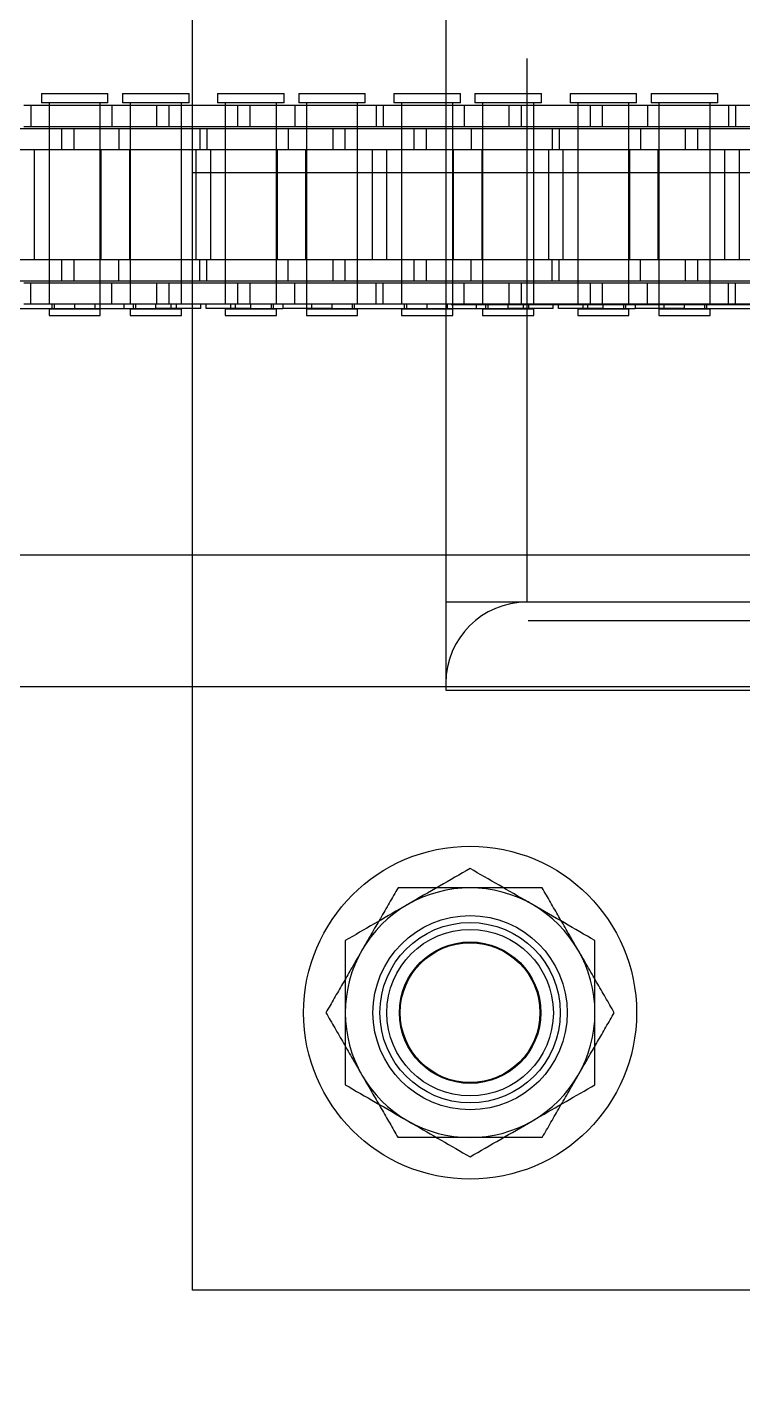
# Model space of a CAD drawing. Header units: metres. Extents: x 0 to 21025, y 0 to 14850.
# Drawn here: x 5591.6 to 5643.2, y 8996.2 to 9094.2 of the extents above; entities that cross this region are included whole.
import ezdxf

# ---------------------------------------------------------------- set-up
doc = ezdxf.new("R2010")
doc.units = ezdxf.units.M
doc.header["$LTSCALE"] = 25
doc.linetypes.add('HIDDEN2', pattern=[4.7625, 3.175, -1.5875])
for name, color, linetype in [('SL1', 8, 'Continuous'), ('SL4', 4, 'Continuous'), ('ST1', 7, 'HIDDEN2')]:
    doc.layers.add(name, color=color, linetype=linetype)

msp = doc.modelspace()

# ---------------------------------------------------------------- linework, layer by layer
at = {"layer": 'SL1'}
for radius, start, end in [(1215.5, 107.106787, 166.785047), (1221.5, 149.103588, 166.486228)]:
    msp.add_arc((6782.517, 8419.394), radius, start, end, dxfattribs=at)
at = {"layer": 'SL4'}
for p, q in [((5540.514, 9056.144), (6330.277, 9056.144)), ((6490.517, 9046.619), (5540.514, 9046.619)), ((5603.527, 9003.134), (5603.527, 9046.619)), ((5621.777, 9046.619), (5621.777, 9046.384)), ((5621.777, 9046.384), (5685.277, 9046.384)), ((5703.527, 9003.134), (5603.527, 9003.134))]:
    msp.add_line(p, q, dxfattribs=at)
for start, end in [(60, 120), (120, 180), (0, 60), (180, 240), (300, 0), (240, 300)]:
    msp.add_arc((5623.527, 9023.134), 9, start, end, dxfattribs=at)
for points, knots in [([(5623.527, 9033.526), (5622.796, 9033.104), (5621.321, 9032.252), (5619.796, 9031.372), (5619.027, 9030.928)], [0, 0, 0, 0, 0.495458, 1, 1, 1, 1]), ([(5628.027, 9030.928), (5627.92, 9030.989), (5627.112, 9031.456), (5625.589, 9032.335), (5624.218, 9033.127), (5623.527, 9033.526)], [0, 0, 0, 0, 0.07009, 0.530784, 1, 1, 1, 1]), ([(5619.027, 9030.928), (5618.92, 9030.866), (5618.112, 9030.4), (5616.589, 9029.521), (5615.218, 9028.729), (5614.527, 9028.33)], [0, 0, 0, 0, 0.07009, 0.530784, 1, 1, 1, 1]), ([(5632.527, 9028.33), (5631.796, 9028.752), (5630.321, 9029.603), (5628.796, 9030.484), (5628.027, 9030.928)], [0, 0, 0, 0, 0.495458, 1, 1, 1, 1]), ([(5614.527, 9028.33), (5614.527, 9027.998), (5614.527, 9026.306), (5614.527, 9024.547), (5614.527, 9023.134)], [0, 0, 0, 0, 0.196353, 1, 1, 1, 1]), ([(5632.527, 9023.134), (5632.527, 9024.547), (5632.527, 9026.306), (5632.527, 9027.998), (5632.527, 9028.33)], [0, 0, 0, 0, 0.803647, 1, 1, 1, 1]), ([(5614.527, 9023.134), (5614.527, 9022.746), (5614.527, 9020.988), (5614.527, 9019.274), (5614.527, 9017.937)], [0, 0, 0, 0, 0.220364, 1, 1, 1, 1]), ([(5632.527, 9017.937), (5632.527, 9019.274), (5632.527, 9020.988), (5632.527, 9022.746), (5632.527, 9023.134)], [0, 0, 0, 0, 0.779636, 1, 1, 1, 1]), ([(5614.527, 9017.937), (5615.257, 9017.515), (5616.733, 9016.664), (5618.257, 9015.784), (5619.027, 9015.339)], [0, 0, 0, 0, 0.495458, 1, 1, 1, 1]), ([(5628.027, 9015.339), (5628.133, 9015.401), (5628.941, 9015.867), (5630.464, 9016.747), (5631.835, 9017.538), (5632.527, 9017.937)], [0, 0, 0, 0, 0.07009, 0.530784, 1, 1, 1, 1]), ([(5619.027, 9015.339), (5619.133, 9015.278), (5619.941, 9014.811), (5621.464, 9013.932), (5622.835, 9013.141), (5623.527, 9012.741)], [0, 0, 0, 0, 0.07009, 0.530784, 1, 1, 1, 1]), ([(5623.527, 9012.741), (5624.257, 9013.163), (5625.733, 9014.015), (5627.257, 9014.895), (5628.027, 9015.339)], [0, 0, 0, 0, 0.495458, 1, 1, 1, 1])]:
    msp.add_open_spline(points, degree=3, knots=knots, dxfattribs=at)
at = {"layer": 'ST1'}
for p, q in [((5627.627, 9330.034), (5627.627, 9052.734)), ((5603.527, 9046.619), (5603.527, 9121.619)), ((5621.777, 9121.619), (5621.777, 9046.619)), ((5592.63, 9089.384), (5597.427, 9089.384)), ((5592.63, 9089.384), (5592.63, 9088.725)), ((5597.427, 9088.725), (5597.427, 9089.384)), ((5598.478, 9089.384), (5603.275, 9089.384)), ((5598.478, 9089.384), (5598.478, 9088.725)), ((5603.275, 9088.725), (5603.275, 9089.384)), ((5605.33, 9089.384), (5610.127, 9089.384)), ((5605.33, 9089.384), (5605.33, 9088.725)), ((5610.127, 9088.725), (5610.127, 9089.384)), ((5611.178, 9089.384), (5615.975, 9089.384)), ((5611.178, 9089.384), (5611.178, 9088.725)), ((5615.975, 9088.725), (5615.975, 9089.384)), ((5618.03, 9089.384), (5622.827, 9089.384)), ((5618.03, 9089.384), (5618.03, 9088.725)), ((5622.827, 9088.725), (5622.827, 9089.384)), ((5623.878, 9089.384), (5628.675, 9089.384)), ((5623.878, 9089.384), (5623.878, 9088.725)), ((5628.675, 9088.725), (5628.675, 9089.384)), ((5630.73, 9089.384), (5635.527, 9089.384)), ((5630.73, 9089.384), (5630.73, 9088.725)), ((5635.527, 9088.725), (5635.527, 9089.384)), ((5636.578, 9089.384), (5641.375, 9089.384)), ((5636.578, 9089.384), (5636.578, 9088.725)), ((5641.375, 9088.725), (5641.375, 9089.384)), ((5591.352, 9088.541), (5597.702, 9088.541)), ((5591.854, 9088.541), (5591.854, 9087.021)), ((5597.427, 9088.725), (5592.63, 9088.725)), ((5593.184, 9088.725), (5593.184, 9074.227)), ((5593.184, 9088.541), (5593.184, 9087.021)), ((5596.874, 9074.227), (5596.874, 9088.725)), ((5596.874, 9087.021), (5596.874, 9088.541)), ((5597.702, 9088.541), (5597.702, 9087.021)), ((5597.702, 9088.541), (5606.797, 9088.541)), ((5603.275, 9088.725), (5598.478, 9088.725)), ((5599.032, 9088.725), (5599.032, 9074.227)), ((5599.032, 9088.541), (5599.032, 9087.021)), ((5600.949, 9087.021), (5600.949, 9088.541)), ((5601.809, 9088.541), (5601.809, 9087.021)), ((5602.722, 9074.227), (5602.722, 9088.725)), ((5602.722, 9087.021), (5602.722, 9088.541)), ((5610.127, 9088.725), (5605.33, 9088.725)), ((5605.884, 9088.725), (5605.884, 9074.227)), ((5605.884, 9088.541), (5605.884, 9087.021)), ((5606.797, 9088.541), (5607.657, 9088.541)), ((5606.797, 9087.021), (5606.797, 9088.541)), ((5607.657, 9088.541), (5616.752, 9088.541)), ((5607.657, 9088.541), (5607.657, 9087.021)), ((5609.574, 9074.227), (5609.574, 9088.725)), ((5609.574, 9087.021), (5609.574, 9088.541)), ((5610.904, 9088.541), (5610.904, 9087.021)), ((5615.975, 9088.725), (5611.178, 9088.725)), ((5611.732, 9088.725), (5611.732, 9074.227)), ((5611.732, 9088.541), (5611.732, 9087.021)), ((5615.422, 9074.227), (5615.422, 9088.725)), ((5615.422, 9087.021), (5615.422, 9088.541)), ((5616.752, 9088.541), (5616.752, 9087.021)), ((5616.752, 9088.541), (5623.102, 9088.541)), ((5617.254, 9088.541), (5617.254, 9087.021)), ((5622.827, 9088.725), (5618.03, 9088.725)), ((5618.584, 9088.725), (5618.584, 9074.227)), ((5618.584, 9088.541), (5618.584, 9087.021)), ((5622.274, 9074.227), (5622.274, 9088.725)), ((5622.274, 9087.021), (5622.274, 9088.541)), ((5623.102, 9088.541), (5623.102, 9087.021)), ((5623.102, 9088.541), (5632.197, 9088.541)), ((5628.675, 9088.725), (5623.878, 9088.725)), ((5624.432, 9088.725), (5624.432, 9074.227)), ((5624.432, 9088.541), (5624.432, 9087.021)), ((5626.349, 9087.021), (5626.349, 9088.541)), ((5627.209, 9088.541), (5627.209, 9087.021)), ((5628.122, 9074.227), (5628.122, 9088.725)), ((5628.122, 9087.021), (5628.122, 9088.541)), ((5635.527, 9088.725), (5630.73, 9088.725)), ((5631.284, 9088.725), (5631.284, 9074.227)), ((5631.284, 9088.541), (5631.284, 9087.021)), ((5632.197, 9088.541), (5633.057, 9088.541)), ((5632.197, 9087.021), (5632.197, 9088.541)), ((5633.057, 9088.541), (5642.152, 9088.541)), ((5633.057, 9088.541), (5633.057, 9087.021)), ((5634.974, 9074.227), (5634.974, 9088.725)), ((5634.974, 9087.021), (5634.974, 9088.541)), ((5636.304, 9088.541), (5636.304, 9087.021)), ((5641.375, 9088.725), (5636.578, 9088.725)), ((5637.132, 9088.725), (5637.132, 9074.227)), ((5637.132, 9088.541), (5637.132, 9087.021)), ((5640.822, 9074.227), (5640.822, 9088.725)), ((5640.822, 9087.021), (5640.822, 9088.541)), ((5642.152, 9088.541), (5642.152, 9087.021)), ((5642.152, 9088.541), (5648.502, 9088.541)), ((5642.654, 9088.541), (5642.654, 9087.021)), ((5585.002, 9086.869), (5594.097, 9086.869)), ((5591.352, 9087.021), (5597.702, 9087.021)), ((5593.184, 9086.869), (5593.184, 9085.349)), ((5594.097, 9086.869), (5594.957, 9086.869)), ((5594.097, 9085.349), (5594.097, 9086.869)), ((5594.957, 9086.869), (5604.052, 9086.869)), ((5594.957, 9086.869), (5594.957, 9085.349)), ((5596.874, 9085.349), (5596.874, 9086.869)), ((5597.702, 9087.021), (5606.797, 9087.021)), ((5598.204, 9086.869), (5598.204, 9085.349)), ((5599.032, 9086.869), (5599.032, 9085.349)), ((5602.722, 9085.349), (5602.722, 9086.869)), ((5604.052, 9086.869), (5604.052, 9085.349)), ((5604.052, 9086.869), (5610.402, 9086.869)), ((5604.554, 9086.869), (5604.554, 9085.349)), ((5605.884, 9086.869), (5605.884, 9085.349)), ((5606.797, 9087.021), (5607.657, 9087.021)), ((5607.657, 9087.021), (5616.752, 9087.021)), ((5609.574, 9085.349), (5609.574, 9086.869)), ((5610.402, 9086.869), (5610.402, 9085.349)), ((5610.402, 9086.869), (5619.497, 9086.869)), ((5611.732, 9086.869), (5611.732, 9085.349)), ((5613.649, 9085.349), (5613.649, 9086.869)), ((5614.509, 9086.869), (5614.509, 9085.349)), ((5615.422, 9085.349), (5615.422, 9086.869)), ((5616.752, 9087.021), (5623.102, 9087.021)), ((5618.584, 9086.869), (5618.584, 9085.349)), ((5619.497, 9086.869), (5620.357, 9086.869)), ((5619.497, 9085.349), (5619.497, 9086.869)), ((5620.357, 9086.869), (5629.452, 9086.869)), ((5620.357, 9086.869), (5620.357, 9085.349)), ((5622.274, 9085.349), (5622.274, 9086.869)), ((5623.102, 9087.021), (5632.197, 9087.021)), ((5623.604, 9086.869), (5623.604, 9085.349)), ((5624.432, 9086.869), (5624.432, 9085.349)), ((5628.122, 9085.349), (5628.122, 9086.869)), ((5629.452, 9086.869), (5629.452, 9085.349)), ((5629.452, 9086.869), (5635.802, 9086.869)), ((5629.954, 9086.869), (5629.954, 9085.349)), ((5631.284, 9086.869), (5631.284, 9085.349)), ((5632.197, 9087.021), (5633.057, 9087.021)), ((5633.057, 9087.021), (5642.152, 9087.021)), ((5634.974, 9085.349), (5634.974, 9086.869)), ((5635.802, 9086.869), (5635.802, 9085.349)), ((5635.802, 9086.869), (5644.897, 9086.869)), ((5637.132, 9086.869), (5637.132, 9085.349)), ((5639.049, 9085.349), (5639.049, 9086.869)), ((5639.909, 9086.869), (5639.909, 9085.349)), ((5640.822, 9085.349), (5640.822, 9086.869)), ((5642.152, 9087.021), (5648.502, 9087.021)), ((5585.002, 9085.349), (5594.097, 9085.349)), ((5592.137, 9077.419), (5592.137, 9085.349)), ((5593.184, 9085.349), (5593.184, 9077.419)), ((5594.097, 9085.349), (5594.957, 9085.349)), ((5594.957, 9085.349), (5604.052, 9085.349)), ((5596.874, 9077.419), (5596.874, 9085.349)), ((5596.917, 9085.349), (5596.917, 9077.419)), ((5598.989, 9077.419), (5598.989, 9085.349)), ((5599.032, 9085.349), (5599.032, 9077.419)), ((5602.722, 9077.419), (5602.722, 9085.349)), ((5603.769, 9085.349), (5603.769, 9077.419)), ((5604.052, 9085.349), (5610.402, 9085.349)), ((5604.837, 9077.419), (5604.837, 9085.349)), ((5605.884, 9085.349), (5605.884, 9077.419)), ((5609.574, 9077.419), (5609.574, 9085.349)), ((5609.617, 9085.349), (5609.617, 9077.419)), ((5610.402, 9085.349), (5619.497, 9085.349)), ((5611.689, 9077.419), (5611.689, 9085.349)), ((5611.732, 9085.349), (5611.732, 9077.419)), ((5615.422, 9077.419), (5615.422, 9085.349)), ((5616.469, 9085.349), (5616.469, 9077.419)), ((5617.537, 9077.419), (5617.537, 9085.349)), ((5618.584, 9085.349), (5618.584, 9077.419)), ((5619.497, 9085.349), (5620.357, 9085.349)), ((5620.357, 9085.349), (5629.452, 9085.349)), ((5622.274, 9077.419), (5622.274, 9085.349)), ((5622.317, 9085.349), (5622.317, 9077.419)), ((5624.389, 9077.419), (5624.389, 9085.349)), ((5624.432, 9085.349), (5624.432, 9077.419)), ((5628.122, 9077.419), (5628.122, 9085.349)), ((5629.169, 9085.349), (5629.169, 9077.419)), ((5629.452, 9085.349), (5635.802, 9085.349)), ((5630.237, 9077.419), (5630.237, 9085.349)), ((5631.284, 9085.349), (5631.284, 9077.419)), ((5634.974, 9077.419), (5634.974, 9085.349)), ((5635.017, 9085.349), (5635.017, 9077.419)), ((5635.802, 9085.349), (5644.897, 9085.349)), ((5637.089, 9077.419), (5637.089, 9085.349)), ((5637.132, 9085.349), (5637.132, 9077.419)), ((5640.822, 9077.419), (5640.822, 9085.349)), ((5641.869, 9085.349), (5641.869, 9077.419)), ((5642.937, 9077.419), (5642.937, 9085.349)), ((5603.527, 9083.689), (5827.142, 9083.689)), ((5585.002, 9077.419), (5594.097, 9077.419)), ((5593.184, 9077.419), (5593.184, 9075.899)), ((5594.097, 9077.419), (5594.957, 9077.419)), ((5594.097, 9075.899), (5594.097, 9077.419)), ((5594.957, 9077.419), (5604.052, 9077.419)), ((5594.957, 9077.419), (5594.957, 9075.899)), ((5596.874, 9075.899), (5596.874, 9077.419)), ((5598.204, 9075.899), (5598.204, 9077.419)), ((5599.032, 9077.419), (5599.032, 9075.899)), ((5602.722, 9075.899), (5602.722, 9077.419)), ((5604.052, 9075.899), (5604.052, 9077.419)), ((5604.052, 9077.419), (5610.402, 9077.419)), ((5604.554, 9075.899), (5604.554, 9077.419)), ((5605.884, 9077.419), (5605.884, 9075.899)), ((5609.574, 9075.899), (5609.574, 9077.419)), ((5610.402, 9075.899), (5610.402, 9077.419)), ((5610.402, 9077.419), (5619.497, 9077.419)), ((5611.732, 9077.419), (5611.732, 9075.899)), ((5613.649, 9075.899), (5613.649, 9077.419)), ((5614.509, 9077.419), (5614.509, 9075.899)), ((5615.422, 9075.899), (5615.422, 9077.419)), ((5618.584, 9077.419), (5618.584, 9075.899)), ((5619.497, 9077.419), (5620.357, 9077.419)), ((5619.497, 9075.899), (5619.497, 9077.419)), ((5620.357, 9077.419), (5629.452, 9077.419)), ((5620.357, 9077.419), (5620.357, 9075.899)), ((5622.274, 9075.899), (5622.274, 9077.419)), ((5623.604, 9075.899), (5623.604, 9077.419)), ((5624.432, 9077.419), (5624.432, 9075.899)), ((5628.122, 9075.899), (5628.122, 9077.419)), ((5629.452, 9075.899), (5629.452, 9077.419)), ((5629.452, 9077.419), (5635.802, 9077.419)), ((5629.954, 9075.899), (5629.954, 9077.419)), ((5631.284, 9077.419), (5631.284, 9075.899)), ((5634.974, 9075.899), (5634.974, 9077.419)), ((5635.802, 9075.899), (5635.802, 9077.419)), ((5635.802, 9077.419), (5644.897, 9077.419)), ((5637.132, 9077.419), (5637.132, 9075.899)), ((5639.049, 9075.899), (5639.049, 9077.419)), ((5639.909, 9077.419), (5639.909, 9075.899)), ((5640.822, 9075.899), (5640.822, 9077.419)), ((5585.002, 9075.899), (5594.097, 9075.899)), ((5591.352, 9075.747), (5597.702, 9075.747)), ((5591.854, 9074.227), (5591.854, 9075.747)), ((5593.184, 9075.747), (5593.184, 9074.227)), ((5594.097, 9075.899), (5594.957, 9075.899)), ((5594.957, 9075.899), (5604.052, 9075.899)), ((5596.874, 9073.894), (5596.874, 9075.747)), ((5597.702, 9074.227), (5597.702, 9075.747)), ((5597.702, 9075.747), (5606.797, 9075.747)), ((5599.032, 9075.747), (5599.032, 9074.227)), ((5600.949, 9074.227), (5600.949, 9075.747)), ((5601.809, 9075.747), (5601.809, 9074.227)), ((5602.722, 9074.227), (5602.722, 9075.747)), ((5604.052, 9075.899), (5610.402, 9075.899)), ((5605.884, 9075.747), (5605.884, 9074.227)), ((5606.797, 9075.747), (5607.657, 9075.747)), ((5606.797, 9074.227), (5606.797, 9075.747)), ((5607.657, 9075.747), (5616.752, 9075.747)), ((5607.657, 9075.747), (5607.657, 9074.227)), ((5609.574, 9074.227), (5609.574, 9075.747)), ((5610.402, 9075.899), (5619.497, 9075.899)), ((5610.904, 9074.227), (5610.904, 9075.747)), ((5611.732, 9075.747), (5611.732, 9073.894)), ((5615.422, 9074.227), (5615.422, 9075.747)), ((5616.752, 9074.227), (5616.752, 9075.747)), ((5616.752, 9075.747), (5623.102, 9075.747)), ((5617.254, 9074.227), (5617.254, 9075.747)), ((5618.584, 9075.747), (5618.584, 9074.227)), ((5619.497, 9075.899), (5620.357, 9075.899)), ((5620.357, 9075.899), (5629.452, 9075.899)), ((5622.274, 9073.894), (5622.274, 9075.747)), ((5623.102, 9074.227), (5623.102, 9075.747)), ((5623.102, 9075.747), (5632.197, 9075.747)), ((5624.432, 9075.747), (5624.432, 9074.227)), ((5626.349, 9074.227), (5626.349, 9075.747)), ((5627.209, 9075.747), (5627.209, 9074.227)), ((5628.122, 9074.227), (5628.122, 9075.747)), ((5629.452, 9075.899), (5635.802, 9075.899)), ((5631.284, 9075.747), (5631.284, 9074.227)), ((5632.197, 9075.747), (5633.057, 9075.747)), ((5632.197, 9074.227), (5632.197, 9075.747)), ((5633.057, 9075.747), (5642.152, 9075.747)), ((5633.057, 9075.747), (5633.057, 9074.227)), ((5634.974, 9074.227), (5634.974, 9075.747)), ((5635.802, 9075.899), (5644.897, 9075.899)), ((5636.304, 9074.227), (5636.304, 9075.747)), ((5637.132, 9075.747), (5637.132, 9073.894)), ((5640.822, 9074.227), (5640.822, 9075.747)), ((5642.152, 9074.227), (5642.152, 9075.747)), ((5642.152, 9075.747), (5648.502, 9075.747)), ((5642.654, 9074.227), (5642.654, 9075.747)), ((5588.177, 9073.894), (5600.877, 9073.894)), ((5591.352, 9074.227), (5597.702, 9074.227)), ((5596.874, 9073.858), (5593.184, 9073.858)), ((5593.184, 9073.858), (5593.184, 9073.384)), ((5593.41, 9073.894), (5593.41, 9074.227)), ((5593.553, 9074.227), (5593.553, 9073.858)), ((5595.029, 9073.894), (5595.029, 9074.227)), ((5596.505, 9073.858), (5596.505, 9074.227)), ((5596.874, 9073.384), (5596.874, 9073.858)), ((5597.702, 9074.227), (5606.797, 9074.227)), ((5598.581, 9073.894), (5598.581, 9074.227)), ((5602.722, 9073.858), (5599.032, 9073.858)), ((5599.032, 9073.858), (5599.032, 9073.384)), ((5599.258, 9073.894), (5599.258, 9074.227)), ((5599.401, 9074.227), (5599.401, 9073.858)), ((5600.877, 9073.894), (5600.877, 9074.227)), ((5604.107, 9073.894), (5600.877, 9073.894)), ((5601.984, 9073.894), (5601.984, 9074.227)), ((5602.353, 9073.858), (5602.353, 9074.227)), ((5602.722, 9073.384), (5602.722, 9073.858)), ((5820.589, 9074.164), (5603.527, 9074.164)), ((5604.107, 9073.894), (5604.107, 9074.227)), ((5604.498, 9073.894), (5604.498, 9074.227)), ((5607.729, 9073.894), (5604.498, 9073.894)), ((5609.574, 9073.858), (5605.884, 9073.858)), ((5605.884, 9073.858), (5605.884, 9073.384)), ((5606.253, 9074.227), (5606.253, 9073.858)), ((5606.622, 9073.894), (5606.622, 9074.227)), ((5606.797, 9074.227), (5607.657, 9074.227)), ((5607.657, 9074.227), (5616.752, 9074.227)), ((5607.729, 9073.894), (5607.729, 9074.227)), ((5607.729, 9073.894), (5610.025, 9073.894)), ((5609.205, 9073.858), (5609.205, 9074.227)), ((5609.348, 9073.894), (5609.348, 9074.227)), ((5609.574, 9073.384), (5609.574, 9073.858)), ((5610.025, 9074.227), (5610.025, 9073.894)), ((5613.577, 9073.894), (5610.025, 9073.894)), ((5615.422, 9073.858), (5611.732, 9073.858)), ((5611.732, 9073.858), (5611.732, 9073.384)), ((5612.101, 9074.227), (5612.101, 9073.858)), ((5613.577, 9073.894), (5613.577, 9074.227)), ((5613.577, 9073.894), (5626.277, 9073.894)), ((5615.053, 9073.858), (5615.053, 9074.227)), ((5615.196, 9073.894), (5615.196, 9074.227)), ((5615.422, 9073.384), (5615.422, 9073.858)), ((5616.752, 9074.227), (5623.102, 9074.227)), ((5622.274, 9073.858), (5618.584, 9073.858)), ((5618.584, 9073.858), (5618.584, 9073.384)), ((5618.81, 9073.894), (5618.81, 9074.227)), ((5618.953, 9074.227), (5618.953, 9073.858)), ((5620.429, 9073.894), (5620.429, 9074.227)), ((5621.905, 9073.858), (5621.905, 9074.227)), ((5622.274, 9073.384), (5622.274, 9073.858)), ((5623.102, 9074.227), (5632.197, 9074.227)), ((5623.981, 9073.894), (5623.981, 9074.227)), ((5628.122, 9073.858), (5624.432, 9073.858)), ((5624.432, 9073.858), (5624.432, 9073.384)), ((5624.658, 9073.894), (5624.658, 9074.227)), ((5624.801, 9074.227), (5624.801, 9073.858)), ((5626.277, 9073.894), (5626.277, 9074.227)), ((5629.507, 9073.894), (5626.277, 9073.894)), ((5627.384, 9073.894), (5627.384, 9074.227)), ((5627.753, 9073.858), (5627.753, 9074.227)), ((5628.122, 9073.384), (5628.122, 9073.858)), ((5629.507, 9073.894), (5629.507, 9074.227)), ((5629.898, 9073.894), (5629.898, 9074.227)), ((5633.129, 9073.894), (5629.898, 9073.894)), ((5634.974, 9073.858), (5631.284, 9073.858)), ((5631.284, 9073.858), (5631.284, 9073.384)), ((5631.653, 9074.227), (5631.653, 9073.858)), ((5632.022, 9073.894), (5632.022, 9074.227)), ((5632.197, 9074.227), (5633.057, 9074.227)), ((5633.057, 9074.227), (5642.152, 9074.227)), ((5633.129, 9073.894), (5633.129, 9074.227)), ((5633.129, 9073.894), (5635.425, 9073.894)), ((5634.605, 9073.858), (5634.605, 9074.227)), ((5634.748, 9073.894), (5634.748, 9074.227)), ((5634.974, 9073.384), (5634.974, 9073.858)), ((5635.425, 9074.227), (5635.425, 9073.894)), ((5638.977, 9073.894), (5635.425, 9073.894)), ((5640.822, 9073.858), (5637.132, 9073.858)), ((5637.132, 9073.858), (5637.132, 9073.384)), ((5637.501, 9074.227), (5637.501, 9073.858)), ((5638.977, 9073.894), (5638.977, 9074.227)), ((5638.977, 9073.894), (5651.677, 9073.894)), ((5640.453, 9073.858), (5640.453, 9074.227)), ((5640.596, 9073.894), (5640.596, 9074.227)), ((5640.822, 9073.384), (5640.822, 9073.858)), ((5642.152, 9074.227), (5648.502, 9074.227)), ((5593.184, 9073.384), (5596.874, 9073.384)), ((5599.032, 9073.384), (5602.722, 9073.384)), ((5605.884, 9073.384), (5609.574, 9073.384)), ((5611.732, 9073.384), (5615.422, 9073.384)), ((5618.584, 9073.384), (5622.274, 9073.384)), ((5624.432, 9073.384), (5628.122, 9073.384)), ((5631.284, 9073.384), (5634.974, 9073.384)), ((5637.132, 9073.384), (5640.822, 9073.384)), ((5540.514, 9056.144), (6330.277, 9056.144)), ((5627.627, 9052.734), (5621.777, 9052.734)), ((5673.077, 9052.734), (5627.627, 9052.734)), ((6540.514, 9051.381), (5540.514, 9051.381))]:
    msp.add_line(p, q, dxfattribs=at)
for radius in [12, 7, 6.5, 6, 5.1, 5.036]:
    msp.add_circle((5623.527, 9023.134), radius, dxfattribs=at)
msp.add_arc((5627.627, 9046.884), 5.85, 90, 180, dxfattribs=at)
for points, knots in [([(5618.331, 9032.134), (5617.909, 9031.403), (5617.057, 9029.928), (5616.177, 9028.403), (5615.732, 9027.634)], [0, 0, 0, 0, 0.495458, 1, 1, 1, 1]), ([(5623.527, 9032.134), (5623.054, 9032.134), (5621.295, 9032.134), (5619.583, 9032.134), (5618.331, 9032.134)], [0, 0, 0, 0, 0.268634, 1, 1, 1, 1]), ([(5628.723, 9032.134), (5628.287, 9032.134), (5626.593, 9032.134), (5624.833, 9032.134), (5623.527, 9032.134)], [0, 0, 0, 0, 0.257551, 1, 1, 1, 1]), ([(5631.321, 9027.634), (5631.259, 9027.74), (5630.793, 9028.548), (5629.914, 9030.071), (5629.122, 9031.442), (5628.723, 9032.134)], [0, 0, 0, 0, 0.07009, 0.530784, 1, 1, 1, 1]), ([(5615.732, 9027.634), (5615.671, 9027.527), (5615.204, 9026.719), (5614.325, 9025.196), (5613.534, 9023.825), (5613.134, 9023.134)], [0, 0, 0, 0, 0.07009, 0.530784, 1, 1, 1, 1]), ([(5633.919, 9023.134), (5633.497, 9023.864), (5632.645, 9025.339), (5631.765, 9026.864), (5631.321, 9027.634)], [0, 0, 0, 0, 0.495458, 1, 1, 1, 1]), ([(5613.134, 9023.134), (5613.556, 9022.403), (5614.408, 9020.928), (5615.288, 9019.403), (5615.732, 9018.634)], [0, 0, 0, 0, 0.495458, 1, 1, 1, 1]), ([(5631.321, 9018.634), (5631.382, 9018.74), (5631.849, 9019.548), (5632.728, 9021.071), (5633.52, 9022.442), (5633.919, 9023.134)], [0, 0, 0, 0, 0.07009, 0.530784, 1, 1, 1, 1]), ([(5615.732, 9018.634), (5615.794, 9018.527), (5616.26, 9017.719), (5617.14, 9016.196), (5617.931, 9014.825), (5618.331, 9014.134)], [0, 0, 0, 0, 0.07009, 0.530784, 1, 1, 1, 1]), ([(5628.723, 9014.134), (5629.145, 9014.864), (5629.996, 9016.339), (5630.877, 9017.864), (5631.321, 9018.634)], [0, 0, 0, 0, 0.495458, 1, 1, 1, 1]), ([(5623.527, 9014.134), (5623.054, 9014.134), (5621.295, 9014.134), (5619.583, 9014.134), (5618.331, 9014.134)], [0, 0, 0, 0, 0.268634, 1, 1, 1, 1]), ([(5628.723, 9014.134), (5628.287, 9014.134), (5626.593, 9014.134), (5624.833, 9014.134), (5623.527, 9014.134)], [0, 0, 0, 0, 0.257551, 1, 1, 1, 1])]:
    msp.add_open_spline(points, degree=3, knots=knots, dxfattribs=at)

doc.saveas('drawing.dxf')
